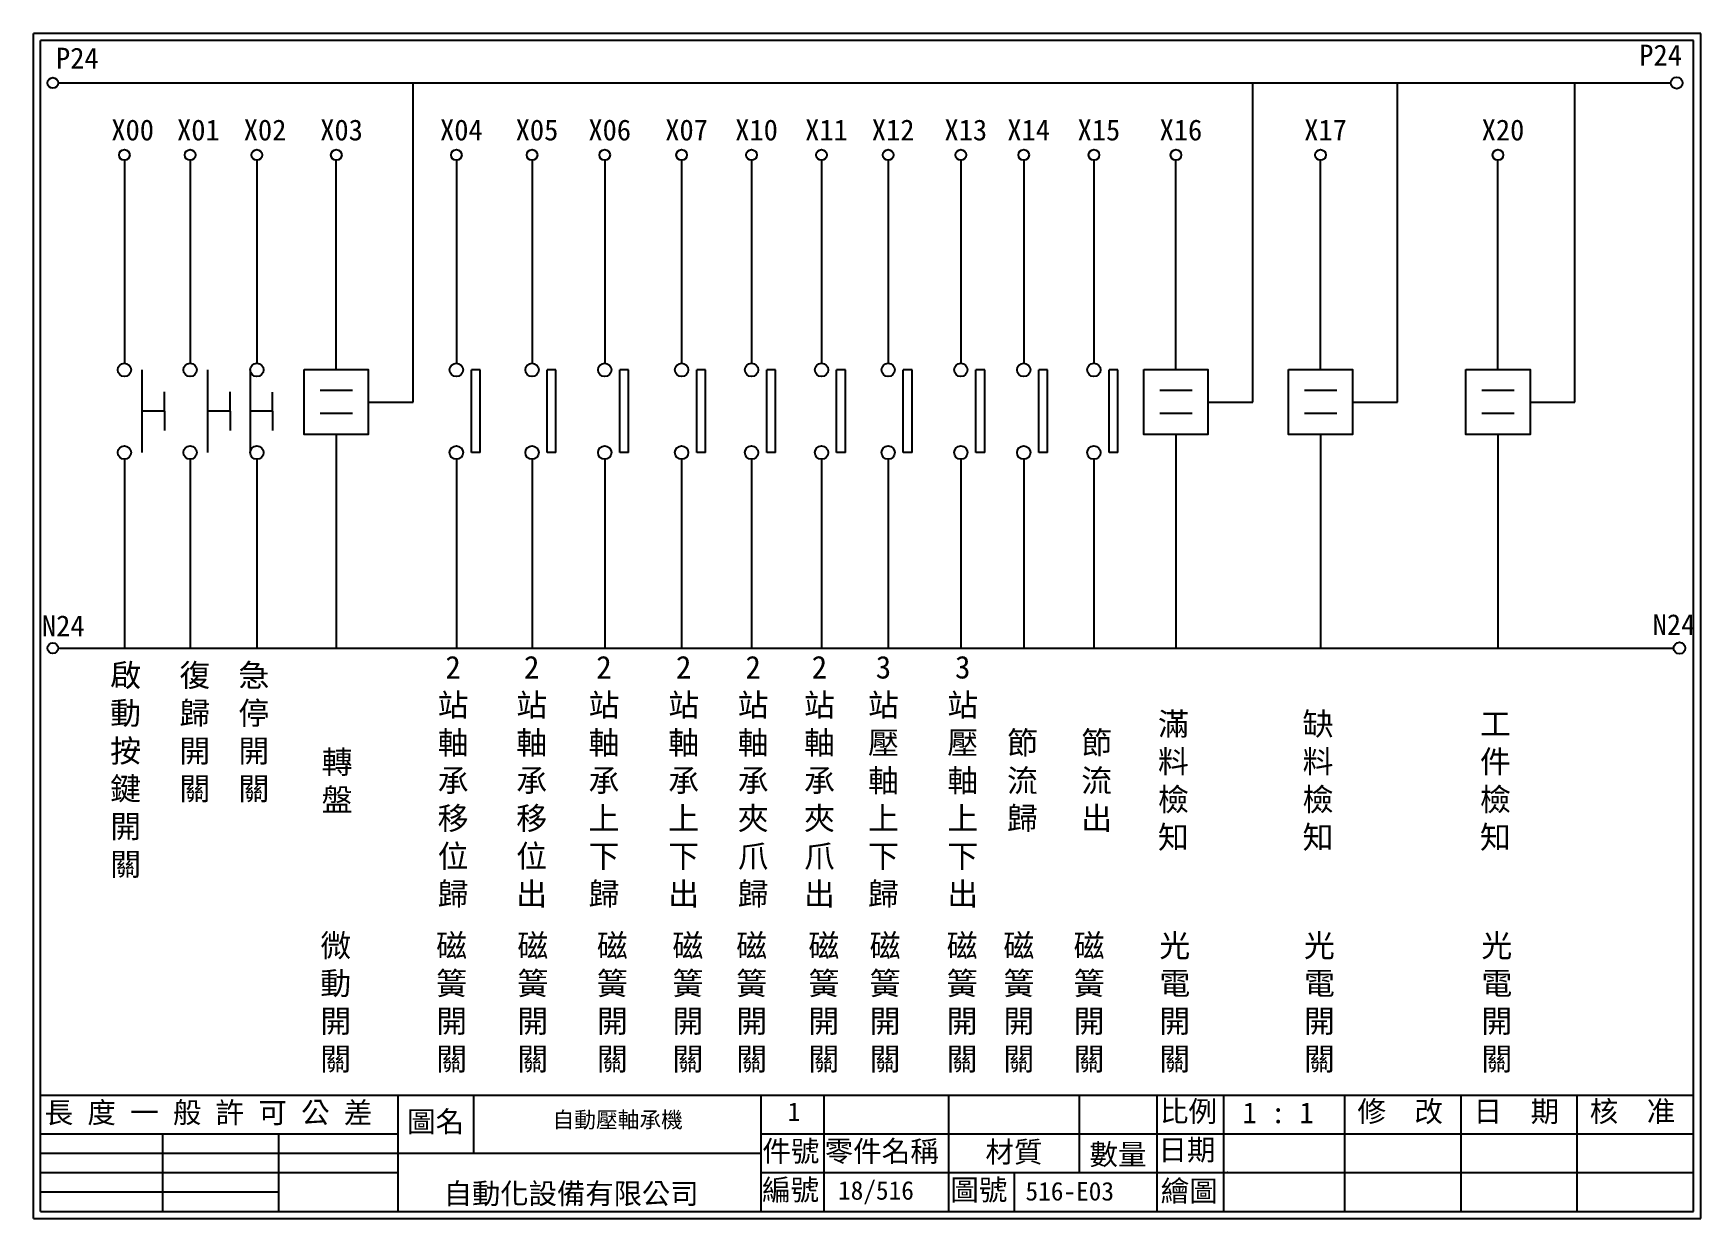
# Model space of a CAD drawing. Extents: x 1092 to 1379, y 1199 to 1403.
import ezdxf

# ---------------------------------------------------------------- set-up
doc = ezdxf.new("R2010")
doc.units = 0
doc.layers.get('0').update_dxf_attribs({"linetype": 'CONTINUOUS'})
for name, color, linetype in [('圖框層', 7, 'CONTINUOUS'), ('文字層', 4, 'CONTINUOUS'), ('標尺寸層', 3, 'CONTINUOUS')]:
    doc.layers.add(name, color=color, linetype=linetype)
doc.styles.add('CNS', font='romanc.shx', dxfattribs={"bigfont": 'chineset.shx'})
doc.styles.add('STSL', font='kaiu.ttf')

msp = doc.modelspace()

# ---------------------------------------------------------------- linework, layer by layer
for p, q in [((1157.01, 1339.41), (1157.01, 1394.32)), ((1301.54, 1339.41), (1301.54, 1394.32)), ((1326.43, 1339.41), (1326.43, 1394.32)), ((1356.97, 1339.41), (1356.97, 1394.32)), ((1143.78, 1344.99), (1143.78, 1381.01)), ((1288.31, 1344.99), (1288.31, 1381.01)), ((1313.2, 1344.99), (1313.2, 1381.01)), ((1343.74, 1344.99), (1343.74, 1381.01)), ((1168.55, 1344.94), (1167.05, 1344.94)), ((1181.58, 1344.94), (1180.08, 1344.94)), ((1194.09, 1344.94), (1192.59, 1344.94)), ((1207.33, 1344.94), (1205.83, 1344.94)), ((1219.37, 1344.94), (1217.86, 1344.94)), ((1231.4, 1344.94), (1229.9, 1344.94)), ((1242.88, 1344.94), (1241.37, 1344.94)), ((1255.39, 1344.94), (1253.88, 1344.94)), ((1266.21, 1344.94), (1264.7, 1344.94)), ((1278.3, 1344.94), (1276.79, 1344.94)), ((1114.18, 1337.83), (1114.18, 1341.14)), ((1125.49, 1337.83), (1125.49, 1341.14)), ((1132.81, 1337.82), (1132.81, 1341.13)), ((1114.18, 1337.83), (1114.18, 1334.52)), ((1125.49, 1337.83), (1125.49, 1334.52)), ((1132.81, 1337.82), (1132.81, 1334.51)), ((1149.29, 1339.41), (1157.01, 1339.41)), ((1293.82, 1339.41), (1301.54, 1339.41)), ((1318.72, 1339.41), (1326.43, 1339.41)), ((1349.26, 1339.41), (1356.97, 1339.41)), ((1143.78, 1333.83), (1143.78, 1297.06)), ((1288.31, 1333.83), (1288.31, 1297.06)), ((1313.2, 1333.83), (1313.2, 1297.06)), ((1343.74, 1333.83), (1343.74, 1297.06)), ((1168.55, 1330.7), (1167.05, 1330.7)), ((1181.58, 1330.7), (1180.08, 1330.7)), ((1194.09, 1330.7), (1192.59, 1330.7)), ((1207.33, 1330.7), (1205.83, 1330.7)), ((1219.37, 1330.7), (1217.86, 1330.7)), ((1231.4, 1330.7), (1229.9, 1330.7)), ((1242.88, 1330.7), (1241.37, 1330.7)), ((1255.39, 1330.7), (1253.88, 1330.7)), ((1266.21, 1330.7), (1264.7, 1330.7)), ((1278.3, 1330.7), (1276.79, 1330.7))]:
    msp.add_line(p, q)
for points in [[(1138.27, 1344.99), (1149.29, 1344.99), (1149.29, 1333.83), (1138.27, 1333.83)], [(1282.8, 1344.99), (1293.82, 1344.99), (1293.82, 1333.83), (1282.8, 1333.83)], [(1307.69, 1344.99), (1318.72, 1344.99), (1318.72, 1333.83), (1307.69, 1333.83)], [(1338.23, 1344.99), (1349.26, 1344.99), (1349.26, 1333.83), (1338.23, 1333.83)]]:
    msp.add_lwpolyline(points, close=True)
for centre in [(1374.5, 1394.32), (1374.98, 1297.06)]:
    msp.add_circle(centre, 1)
at = {"layer": '圖框層', "color": 7}
for p, q in [((1378.63, 1402.85), (1091.63, 1402.85)), ((1091.63, 1198.88), (1091.63, 1402.85)), ((1377.38, 1401.6), (1092.88, 1401.6)), ((1092.88, 1200.13), (1092.88, 1401.6)), ((1377.38, 1200.13), (1377.38, 1401.6)), ((1378.63, 1198.88), (1378.63, 1402.85)), ((1092.88, 1220.13), (1203.36, 1220.13)), ((1154.42, 1200.13), (1154.42, 1220.13)), ((1167.45, 1210.13), (1167.45, 1220.13)), ((1203.36, 1220.13), (1377.38, 1220.13)), ((1216.9, 1200.13), (1216.9, 1220.13)), ((1227.78, 1200.13), (1227.78, 1220.13)), ((1249.2, 1200.13), (1249.2, 1220.13)), ((1271.68, 1206.8), (1271.68, 1220.13)), ((1285.09, 1200.13), (1285.09, 1220.13)), ((1296.57, 1200.13), (1296.57, 1220.13)), ((1317.38, 1200.13), (1317.38, 1220.13)), ((1337.38, 1200.13), (1337.38, 1220.13)), ((1357.38, 1200.13), (1357.38, 1220.13)), ((1092.88, 1213.46), (1154.42, 1213.46)), ((1113.92, 1200.13), (1113.92, 1213.46)), ((1133.86, 1200.13), (1133.86, 1213.46)), ((1216.9, 1213.46), (1377.38, 1213.46)), ((1092.88, 1210.13), (1156.91, 1210.13)), ((1156.91, 1210.13), (1216.9, 1210.13)), ((1092.88, 1206.8), (1154.42, 1206.8)), ((1216.9, 1206.8), (1377.38, 1206.8)), ((1260.51, 1200.13), (1260.51, 1206.8)), ((1092.88, 1203.47), (1133.86, 1203.47)), ((1092.88, 1200.13), (1377.38, 1200.13)), ((1091.63, 1198.88), (1378.63, 1198.88))]:
    msp.add_line(p, q, dxfattribs=at)
at = {"layer": '圖框層', "color": 4}
msp.add_point((1297.17, 1206.8), dxfattribs=at)
at = {"layer": '標尺寸層', "color": 7}
for p, q in [((1095.91, 1394.32), (1373.5, 1394.32)), ((1107.3, 1381.01), (1107.3, 1346.09)), ((1118.61, 1381.01), (1118.61, 1346.09)), ((1130.1, 1381.01), (1130.1, 1346.09)), ((1164.44, 1381.01), (1164.44, 1346.09)), ((1177.47, 1381.01), (1177.47, 1346.09)), ((1189.98, 1381.01), (1189.98, 1346.09)), ((1203.22, 1381.01), (1203.22, 1346.09)), ((1215.26, 1381.01), (1215.26, 1346.09)), ((1227.3, 1381.01), (1227.3, 1346.09)), ((1238.77, 1381.01), (1238.77, 1346.09)), ((1251.28, 1381.01), (1251.28, 1346.09)), ((1262.1, 1381.01), (1262.1, 1346.09)), ((1274.19, 1381.01), (1274.19, 1346.09)), ((1110.31, 1344.94), (1110.31, 1330.71)), ((1121.62, 1344.94), (1121.62, 1330.71)), ((1128.94, 1344.94), (1128.94, 1330.7)), ((1167.05, 1330.7), (1167.05, 1344.94)), ((1168.55, 1330.7), (1168.55, 1344.94)), ((1180.08, 1330.7), (1180.08, 1344.94)), ((1181.58, 1330.7), (1181.58, 1344.94)), ((1192.59, 1330.7), (1192.59, 1344.94)), ((1194.09, 1330.7), (1194.09, 1344.94)), ((1205.83, 1330.7), (1205.83, 1344.94)), ((1207.33, 1330.7), (1207.33, 1344.94)), ((1217.86, 1330.7), (1217.86, 1344.94)), ((1219.37, 1330.7), (1219.37, 1344.94)), ((1229.9, 1330.7), (1229.9, 1344.94)), ((1231.4, 1330.7), (1231.4, 1344.94)), ((1241.37, 1330.7), (1241.37, 1344.94)), ((1242.88, 1330.7), (1242.88, 1344.94)), ((1253.88, 1330.7), (1253.88, 1344.94)), ((1255.39, 1330.7), (1255.39, 1344.94)), ((1264.7, 1330.7), (1264.7, 1344.94)), ((1266.21, 1330.7), (1266.21, 1344.94)), ((1276.79, 1330.7), (1276.79, 1344.94)), ((1278.3, 1330.7), (1278.3, 1344.94)), ((1141.02, 1341.44), (1146.59, 1341.44)), ((1285.55, 1341.44), (1291.12, 1341.44)), ((1310.44, 1341.44), (1316.01, 1341.44)), ((1340.98, 1341.44), (1346.55, 1341.44)), ((1114.18, 1337.83), (1110.31, 1337.83)), ((1125.49, 1337.83), (1121.62, 1337.83)), ((1132.81, 1337.82), (1128.94, 1337.82)), ((1141.02, 1337.47), (1146.59, 1337.47)), ((1285.55, 1337.47), (1291.12, 1337.47)), ((1310.44, 1337.47), (1316.01, 1337.47)), ((1340.98, 1337.47), (1346.55, 1337.47)), ((1107.3, 1329.56), (1107.3, 1297.06)), ((1118.61, 1329.56), (1118.61, 1297.06)), ((1130.1, 1329.56), (1130.1, 1297.06)), ((1130.1, 1329.55), (1130.1, 1297.06)), ((1164.44, 1329.56), (1164.44, 1297.06)), ((1164.44, 1329.55), (1164.44, 1297.06)), ((1177.47, 1329.56), (1177.47, 1297.06)), ((1177.47, 1329.55), (1177.47, 1297.06)), ((1189.98, 1329.56), (1189.98, 1297.06)), ((1189.98, 1329.55), (1189.98, 1297.06)), ((1203.22, 1329.56), (1203.22, 1297.06)), ((1203.22, 1329.55), (1203.22, 1297.06)), ((1215.26, 1329.56), (1215.26, 1297.06)), ((1215.26, 1329.55), (1215.26, 1297.06)), ((1227.3, 1329.56), (1227.3, 1297.06)), ((1227.3, 1329.55), (1227.3, 1297.06)), ((1238.77, 1329.56), (1238.77, 1297.06)), ((1238.77, 1329.55), (1238.77, 1297.06)), ((1251.28, 1329.56), (1251.28, 1297.06)), ((1251.28, 1329.55), (1251.28, 1297.06)), ((1262.1, 1329.56), (1262.1, 1297.06)), ((1262.1, 1329.55), (1262.1, 1297.06)), ((1274.19, 1329.56), (1274.19, 1297.06)), ((1274.19, 1329.55), (1274.19, 1297.06)), ((1096.11, 1297.06), (1373.98, 1297.06))]:
    msp.add_line(p, q, dxfattribs=at)
at = {"layer": '標尺寸層'}
msp.add_line((1158.69, 1297.06), (1158.69, 1297.06), dxfattribs=at)
at = {"layer": '標尺寸層', "color": 7}
for centre, radius in [((1094.99, 1394.32), 0.92), ((1107.3, 1381.93), 0.92), ((1118.61, 1381.93), 0.92), ((1130.1, 1381.93), 0.92), ((1143.78, 1381.93), 0.92), ((1164.44, 1381.93), 0.92), ((1177.47, 1381.93), 0.92), ((1189.98, 1381.93), 0.92), ((1203.22, 1381.93), 0.92), ((1215.26, 1381.93), 0.92), ((1227.3, 1381.93), 0.92), ((1238.77, 1381.93), 0.92), ((1251.28, 1381.93), 0.92), ((1262.1, 1381.93), 0.92), ((1274.19, 1381.93), 0.92), ((1288.31, 1381.93), 0.92), ((1313.2, 1381.93), 0.92), ((1343.74, 1381.93), 0.92), ((1107.3, 1344.94), 1.15), ((1118.61, 1344.94), 1.15), ((1130.1, 1344.94), 1.15), ((1164.44, 1344.94), 1.15), ((1177.47, 1344.94), 1.15), ((1189.98, 1344.94), 1.15), ((1203.22, 1344.94), 1.15), ((1215.26, 1344.94), 1.15), ((1227.3, 1344.94), 1.15), ((1238.77, 1344.94), 1.15), ((1251.28, 1344.94), 1.15), ((1262.1, 1344.94), 1.15), ((1274.19, 1344.94), 1.15), ((1107.3, 1330.71), 1.15), ((1118.61, 1330.71), 1.15), ((1130.1, 1330.7), 1.15), ((1164.44, 1330.7), 1.15), ((1177.47, 1330.7), 1.15), ((1189.98, 1330.7), 1.15), ((1203.22, 1330.7), 1.15), ((1215.26, 1330.7), 1.15), ((1227.3, 1330.7), 1.15), ((1238.77, 1330.7), 1.15), ((1251.28, 1330.7), 1.15), ((1262.1, 1330.7), 1.15), ((1274.19, 1330.7), 1.15), ((1094.99, 1297.06), 0.92)]:
    msp.add_circle(centre, radius, dxfattribs=at)

# ---------------------------------------------------------------- texts
at = {"layer": '圖框層', "color": 4, "style": 'STSL'}
for s, height, p in [('P24', 3.6, (1368.06, 1397.32)), ('P24', 3.6, (1095.53, 1396.79)), ('X00', 3.6, (1105.05, 1384.43)), ('X01', 3.6, (1116.36, 1384.43)), ('X02', 3.6, (1127.84, 1384.43)), ('X03', 3.6, (1141.01, 1384.43)), ('X04', 3.6, (1161.63, 1384.43)), ('X05', 3.6, (1174.65, 1384.43)), ('X06', 3.6, (1187.17, 1384.43)), ('X07', 3.6, (1200.4, 1384.43)), ('X10', 3.6, (1212.44, 1384.43)), ('X11', 3.6, (1224.48, 1384.43)), ('X12', 3.6, (1235.95, 1384.43)), ('X13', 3.6, (1248.46, 1384.43)), ('X14', 3.6, (1259.28, 1384.43)), ('X15', 3.6, (1271.37, 1384.43)), ('X16', 3.6, (1285.49, 1384.43)), ('X17', 3.6, (1310.38, 1384.43)), ('X20', 3.6, (1340.93, 1384.43)), ('N24', 3.6, (1093.1, 1299.1)), ('N24', 3.6, (1370.36, 1299.3)), ('    長 度 一 般 許 可 公 差', 3.6, (1083.77, 1215.34)), ('圖名', 3.6, (1155.96, 1213.78)), ('自動壓軸承機', 2.74, (1181, 1214.53)), ('比例', 3.6, (1285.55, 1215.56)), ('修  改', 3.6, (1319.54, 1215.54)), ('日  期', 3.6, (1339.54, 1215.54)), ('核  准', 3.6, (1359.54, 1215.54)), ('件號', 3.6, (1217.11, 1208.7)), ('零件名稱', 3.6, (1227.84, 1208.69)), ('材質', 3.6, (1255.51, 1208.56)), ('數量', 3.6, (1273.42, 1208.13)), ('日期', 3.6, (1285.29, 1208.93)), ('自動化設備有限公司', 3.574, (1162.26, 1201.41)), ('編號', 3.6, (1217.06, 1202.04)), ('18/516', 3.2, (1230.14, 1202.14)), ('圖號', 3.6, (1249.47, 1202.04)), ('繪圖', 3.6, (1285.68, 1201.85))]:
    msp.add_text(s, height=height, dxfattribs=at).set_placement(p)
at = {"layer": '文字層', "color": 4, "style": 'STSL'}
for s, height, p in [('1 ', 3.2, (1221.48, 1215.69)), ('1 : 1', 3.599, (1299.78, 1215.31)), ('516-E03', 3.2, (1262.41, 1202))]:
    msp.add_text(s, height=height, dxfattribs=at).set_placement(p)
at = {"layer": '標尺寸層', "color": 7, "char_height": 3.9, "width": 4.9608, "style": 'CNS'}
for s, insert, attachment_point in [('{\\fDFKai-SB|b0|i0|c136|p65;啟動按鍵開關}', (1104.85, 1294.33), 1), ('{\\fDFKai-SB|b0|i0|c136|p65;復歸開關}', (1116.77, 1294.33), 1), ('{\\fDFKai-SB|b0|i0|c136|p65;急停開關}', (1126.93, 1294.33), 1), ('{\\fDFKai-SB|b0|i0|c136|p65;2站軸承移位歸}', (1163.88, 1274.07), 5), ('{\\fDFKai-SB|b0|i0|c136|p65;2站軸承移位出}', (1177.41, 1274.07), 5), ('{\\fDFKai-SB|b0|i0|c136|p65;2站軸承上下歸}', (1189.85, 1274.07), 5), ('{\\fDFKai-SB|b0|i0|c136|p65;2站軸承上下出}', (1203.57, 1274.07), 5), ('{\\fDFKai-SB|b0|i0|c136|p65;2站軸承夾爪歸}', (1215.53, 1274.07), 5), ('{\\fDFKai-SB|b0|i0|c136|p65;2站軸承夾爪出}', (1226.94, 1274.07), 5), ('{\\fDFKai-SB|b0|i0|c136|p65;3站壓軸上下歸}', (1237.96, 1274.07), 5), ('{\\fDFKai-SB|b0|i0|c136|p65;3站壓軸上下出}', (1251.61, 1274.07), 5), ('{\\fDFKai-SB|b0|i0|c136|p65;滿料檢知}', (1287.87, 1274.07), 5), ('{\\fDFKai-SB|b0|i0|c136|p65;缺料檢知}', (1312.76, 1274.07), 5), ('{\\fDFKai-SB|b0|i0|c136|p65;工件檢知}', (1343.3, 1274.07), 5), ('{\\fDFKai-SB|b0|i0|c136|p65;節流歸}', (1261.89, 1274.07), 5), ('{\\fDFKai-SB|b0|i0|c136|p65;節流出}', (1274.66, 1274.07), 5), ('{\\fDFKai-SB|b0|i0|c136|p65;轉盤}', (1143.91, 1274.07), 5), ('{\\fDFKai-SB|b0|i0|c136|p65;微動開關}', (1143.67, 1235.91), 5), ('{\\fDFKai-SB|b0|i0|c136|p65;磁簧開關}', (1163.63, 1235.91), 5), ('{\\fDFKai-SB|b0|i0|c136|p65;磁簧開關}', (1177.6, 1235.91), 5), ('{\\fDFKai-SB|b0|i0|c136|p65;磁簧開關}', (1191.29, 1235.91), 5), ('{\\fDFKai-SB|b0|i0|c136|p65;磁簧開關}', (1204.3, 1235.91), 5), ('{\\fDFKai-SB|b0|i0|c136|p65;磁簧開關}', (1215.28, 1235.91), 5), ('{\\fDFKai-SB|b0|i0|c136|p65;磁簧開關}', (1227.7, 1235.91), 5), ('{\\fDFKai-SB|b0|i0|c136|p65;磁簧開關}', (1238.24, 1235.91), 5), ('{\\fDFKai-SB|b0|i0|c136|p65;磁簧開關}', (1251.5, 1235.91), 5), ('{\\fDFKai-SB|b0|i0|c136|p65;磁簧開關}', (1261.27, 1235.91), 5), ('{\\fDFKai-SB|b0|i0|c136|p65;磁簧開關}', (1273.36, 1235.91), 5), ('{\\fDFKai-SB|b0|i0|c136|p65;光電開關}', (1288.11, 1235.91), 5), ('{\\fDFKai-SB|b0|i0|c136|p65;光電開關}', (1313, 1235.91), 5), ('{\\fDFKai-SB|b0|i0|c136|p65;光電開關}', (1343.54, 1235.91), 5)]:
    msp.add_mtext(s, dxfattribs=dict(at, insert=insert, attachment_point=attachment_point))

doc.saveas('drawing.dxf')
